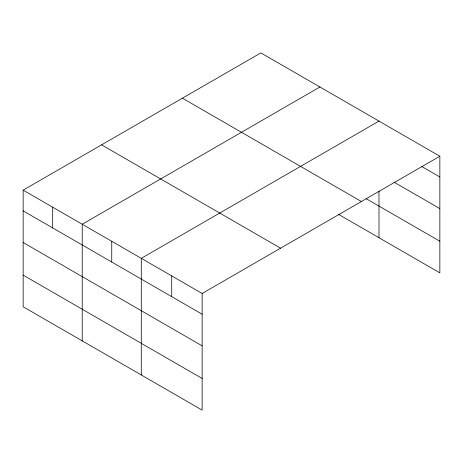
<?xml version="1.0" encoding="UTF-8"?>
<svg xmlns="http://www.w3.org/2000/svg" width="463" height="463" viewBox="0 0 463 463"><rect width="100%" height="100%" fill="white"/><g stroke="black" fill="none" stroke-linecap="round" stroke-linejoin="round"><path stroke-width="0.69" d="M23.15 190.137L202.146 293.473L202.146 410.102L23.15 306.766L23.15 190.137L260.854 52.898L439.85 156.234L439.85 272.863L338.384 214.282M319.927 86.998L82.217 224.237L82.217 340.866M378.994 121.098L141.284 258.337L141.284 374.966M202.146 293.473L439.85 156.234M421.839 166.576L439.85 176.976M393.897 182.086L439.85 208.616M366.071 198.627L439.85 241.223M182.416 98.185L361.406 201.527M101.594 144.844L280.584 248.185M23.15 210.873L202.146 314.215M23.15 242.514L202.146 345.855M23.15 275.12L202.146 378.462M378.994 191.202L378.994 237.727M171.715 275.907L171.715 296.644M111.751 241.287L111.751 262.023M52.684 207.187L52.684 227.923"/></g></svg>
